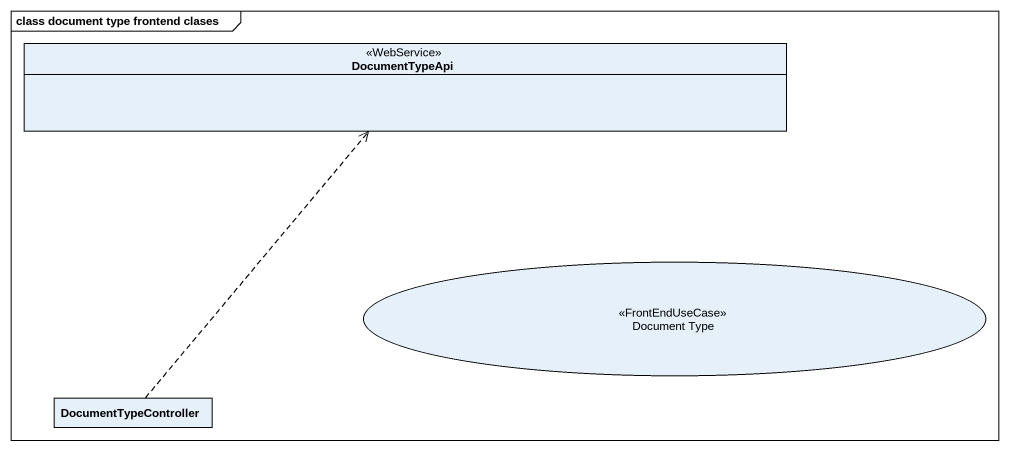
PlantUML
@startuml
mainframe class document type frontend clases
allowmixing
hide circle
hide empty members
class DocumentTypeApi <<WebService>>
usecase "Document Type" as Document_Type <<FrontEndUseCase>>
class DocumentTypeController
DocumentTypeController .up.> DocumentTypeApi
@enduml
